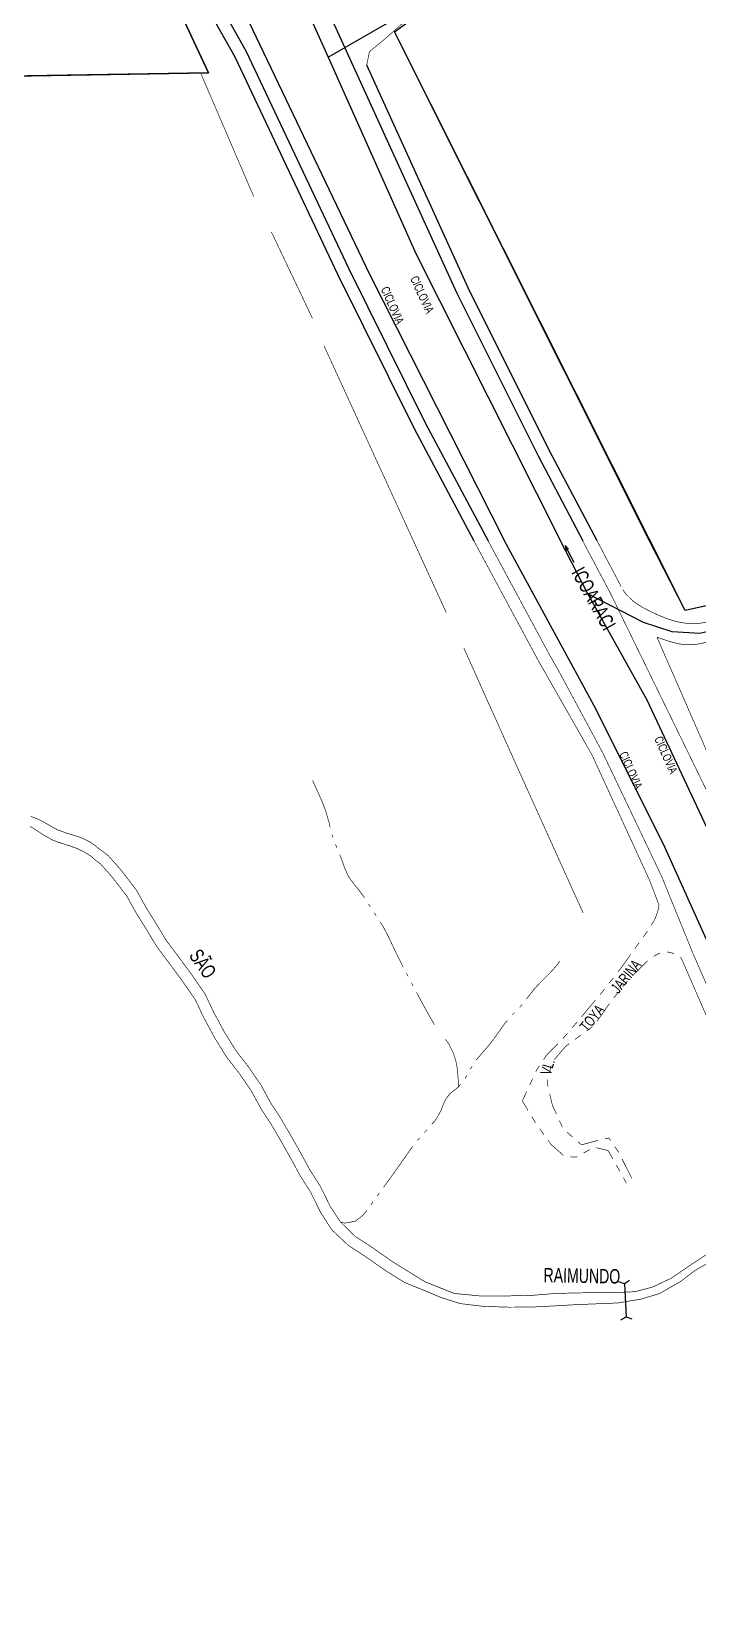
# Model space of a CAD drawing. Extents: x 204256 to 207861, y 4845615 to 4848347.
# Drawn here: x 206937.7 to 207123, y 4846515.7 to 4846949.9 of the extents above; entities that cross this region are included whole.
import ezdxf

# ---------------------------------------------------------------- set-up
doc = ezdxf.new("R2010")
doc.units = 0
doc.header["$LTSCALE"] = 1.5
doc.header["$MEASUREMENT"] = 0
for name, pattern in [('PHANTOMX2', [5, 2.5, -0.5, 0.5, -0.5, 0.5, -0.5]), ('TRACO_05', [11, 7, -1, 0.5, -1, 0.5, -1]), ('TRACO_25', [8, 3, -1, 1, -1, 1, -1])]:
    doc.linetypes.add(name, pattern=pattern)
for name, color, linetype in [('CD-MALHA-LOTES', 40, 'CONTINUOUS'), ('HD-CURSO-PERENE', 170, 'CONTINUOUS'), ('HD-TXT-CANAIS', 7, 'CONTINUOUS'), ('HD-TXT-PERENE', 170, 'CONTINUOUS'), ('HD-VALAS-DRENOS', 170, 'TRACO_05'), ('RU-QUADRAS', 210, 'CONTINUOUS'), ('SV-EIXO-ROD-ESTR', 7, 'CONTINUOUS'), ('SV-EIXO-RUA-N-PAV', 6, 'CONTINUOUS'), ('SV-EST-MUNIC-PAV', 20, 'CONTINUOUS'), ('SV-ESTIVAS', 7, 'CONTINUOUS'), ('SV-RUA-NAO-PAV-S-GUIA-C-GUIA', 7, 'PHANTOMX2'), ('SV-TXT-MUNIC-PAV', 7, 'CONTINUOUS'), ('SV-TXT-RUA-N-PAV-S-GUIA-C-GUIA', 7, 'CONTINUOUS')]:
    doc.layers.add(name, color=color, linetype=linetype)
doc.styles.add('ARIAL', font='ARIAL.TTF')

# ---------------------------------------------------------------- blocks, each defined once
blk = doc.blocks.new('COD048', base_point=(205798.52355, 4849086.245283))
at = {"layer": 'SV-TXT-MUNIC-PAV'}
blk.add_line((205799.856884, 4849085.845283), (205801.190217, 4849086.245283), dxfattribs=at)
blk.add_lwpolyline([(205795.856884, 4849086.245283), (205801.190217, 4849086.245283), (205799.856884, 4849086.645283)], dxfattribs=at)
blk = doc.blocks.new('COD045', base_point=(205626.62, 4847530.37))
at = {"layer": 'SV-ESTIVAS'}
blk.add_lwpolyline([(205627.368538, 4847528.872924), (205626.62, 4847530.37), (205627.368538, 4847531.872924)], dxfattribs=at)

msp = doc.modelspace()

# ---------------------------------------------------------------- linework, layer by layer
at = {"layer": 'CD-MALHA-LOTES', "linetype": 'Continuous'}
for p, q in [((207038.48, 4846949.75), (207155.07, 4847034.69)), ((207109.27, 4846808.4), (207038.48, 4846949.75)), ((207119.2, 4846789.07), (207109.27, 4846808.4)), ((207133.47, 4846792.19), (207119.2, 4846789.07))]:
    msp.add_line(p, q, dxfattribs=at)
at = {"layer": 'CD-MALHA-LOTES'}
msp.add_lwpolyline([(206882.95, 4846936.64), (206986.84, 4846938.37), (206919.83, 4847081.46)], dxfattribs=at)
at = {"layer": 'HD-CURSO-PERENE', "const_width": 0.18}
for points in [[(206937.5, 4846731.87), (206939.62, 4846731.02), (206940.96, 4846730.36), (206943.28, 4846729.01), (206944.73, 4846728.21), (206947.53, 4846727.17), (206948.98, 4846726.74), (206950.47, 4846726.28), (206951.89, 4846725.76), (206954.24, 4846724.57), (206955.44, 4846723.66)], [(206955.44, 4846719.72), (206954.31, 4846720.73), (206952.66, 4846721.83), (206949.95, 4846723.09), (206948.53, 4846723.59), (206946.47, 4846724.24), (206945.04, 4846724.71), (206943.42, 4846725.35), (206940.81, 4846726.81), (206939.13, 4846727.98), (206937.25, 4846729.11)], [(206955.44, 4846723.66), (206959.08, 4846720.89), (206962.63, 4846716.86), (206966.85, 4846711.36), (206969.53, 4846706.52), (206972.19, 4846702.25), (206975.1, 4846697.43), (206978.42, 4846693), (206981.98, 4846688.2), (206985.96, 4846682.43), (206988.21, 4846677.63), (206991.26, 4846671.96), (206994.46, 4846666.8), (206997.88, 4846662.39), (207001.46, 4846657.18), (207004.1, 4846652.3), (207006.86, 4846648.08), (207009.58, 4846643.45), (207012.27, 4846638.69), (207015.01, 4846633.66), (207017.96, 4846629.02), (207020.69, 4846623.45), (207023.57, 4846619.12), (207027.59, 4846615.2), (207032.13, 4846612.24), (207037.94, 4846608.18), (207046.91, 4846602.62), (207055.08, 4846599.35), (207062.67, 4846598.61), (207070.32, 4846598.67), (207076.98, 4846598.84), (207083.33, 4846599.35), (207088.79, 4846599.48), (207094.58, 4846599.6), (207100.07, 4846599.57), (207105.31, 4846599.84), (207110.2, 4846601.13), (207115.34, 4846603.57), (207120.57, 4846607.15), (207125.65, 4846610.49)], [(207127.32, 4846608.82), (207121.88, 4846605.68), (207117.9, 4846602.64), (207112.12, 4846599.32), (207106.86, 4846597.75), (207100.48, 4846596.7), (207094.71, 4846596.47), (207088.7, 4846596.22), (207082.38, 4846595.86), (207076.37, 4846595.56), (207070.28, 4846595.53), (207063.26, 4846595.75), (207056.78, 4846596.52), (207051.47, 4846598.21), (207046.54, 4846600.27), (207041.34, 4846602.38), (207036.22, 4846605.57), (207030.38, 4846609.64), (207025.64, 4846612.73), (207021.12, 4846616.99), (207017.96, 4846621.9), (207015.22, 4846627.48), (207012.3, 4846632.07), (207009.53, 4846637.17), (207006.86, 4846641.88), (207004.2, 4846646.43), (207001.41, 4846650.7), (206998.78, 4846655.54), (206995.35, 4846660.54), (206991.88, 4846665.01), (206988.55, 4846670.39), (206985.41, 4846676.22), (206983.23, 4846680.87), (206979.43, 4846686.37), (206975.91, 4846691.13), (206972.5, 4846695.67), (206969.52, 4846700.61), (206966.83, 4846704.94), (206964.22, 4846709.64), (206960.21, 4846714.87), (206956.94, 4846718.58), (206955.44, 4846719.72)]]:
    msp.add_lwpolyline(points, dxfattribs=at)
at = {"layer": 'HD-VALAS-DRENOS', "const_width": 0.18}
for points in [[(206984.79, 4846938.04), (206999.44, 4846903.96)], [(207004.33, 4846894.15), (207015.72, 4846870.17)], [(207018.98, 4846862.45), (207043.74, 4846808.4)], [(207043.74, 4846808.4), (207052.89, 4846788.43)], [(207090.88, 4846705.03), (207074.4, 4846741.5), (207062.94, 4846767.04), (207057.78, 4846778.58)], [(207015.73, 4846741.89), (207016.56, 4846740.07)], [(207016.56, 4846740.07), (207016.97, 4846739.16)], [(207016.97, 4846739.16), (207017.39, 4846738.25)], [(207017.39, 4846738.25), (207017.59, 4846737.79)], [(207017.59, 4846737.79), (207018.19, 4846736.42)], [(207018.19, 4846736.42), (207018.46, 4846735.8)], [(207018.46, 4846735.8), (207018.95, 4846734.57)], [(207018.95, 4846734.57), (207019.01, 4846734.41)], [(207019.01, 4846734.41), (207019.29, 4846733.63)], [(207019.29, 4846733.63), (207019.52, 4846733)], [(207019.52, 4846733), (207020.15, 4846730.75)], [(207020.15, 4846730.75), (207020.33, 4846730.15)], [(207020.33, 4846730.15), (207020.64, 4846728.81)], [(207021.13, 4846726.88), (207021.42, 4846725.92)], [(207022.14, 4846724.05), (207022.51, 4846723.13)], [(207023.29, 4846721.28), (207023.99, 4846719.41)], [(207023.99, 4846719.41), (207024.13, 4846719.04)], [(207024.13, 4846719.04), (207024.33, 4846718.47)], [(207024.33, 4846718.47), (207024.62, 4846717.61)], [(207024.62, 4846717.61), (207025.48, 4846715.7)], [(207025.48, 4846715.7), (207025.73, 4846715.14)], [(207025.73, 4846715.14), (207027.14, 4846713.22)], [(207027.14, 4846713.22), (207027.5, 4846712.73)], [(207027.5, 4846712.73), (207028.4, 4846711.66)], [(207028.4, 4846711.66), (207028.47, 4846711.58)], [(207028.47, 4846711.58), (207029.6, 4846710.07)], [(207029.6, 4846710.07), (207029.96, 4846709.59)], [(207029.96, 4846709.59), (207030.18, 4846709.25)], [(207031.25, 4846707.56), (207031.57, 4846707.06)], [(207031.57, 4846707.06), (207031.79, 4846706.72)], [(207032.88, 4846705.04), (207032.99, 4846704.86)], [(207032.99, 4846704.86), (207033.43, 4846704.21)], [(207034.52, 4846702.53), (207035.06, 4846701.69)], [(207035.06, 4846701.69), (207035.35, 4846701.24)], [(207035.35, 4846701.24), (207036.5, 4846699.06)], [(207036.5, 4846699.06), (207036.75, 4846698.59)], [(207036.75, 4846698.59), (207037.38, 4846697.26)], [(207037.38, 4846697.26), (207037.39, 4846697.23)], [(207037.39, 4846697.23), (207037.8, 4846696.35)], [(207037.8, 4846696.35), (207038.03, 4846695.87)], [(207038.03, 4846695.87), (207038.66, 4846694.55)], [(207038.66, 4846694.55), (207038.83, 4846694.18)], [(207038.83, 4846694.18), (207039.09, 4846693.65)], [(207039.09, 4846693.65), (207039.49, 4846692.84)], [(207039.49, 4846692.84), (207040.44, 4846690.97)], [(207040.44, 4846690.97), (207040.74, 4846690.36)], [(207040.74, 4846690.36), (207040.89, 4846690.07)], [(207041.8, 4846688.3), (207042.12, 4846687.69)], [(207081.49, 4846688.19), (207079.72, 4846686.44)], [(207081.84, 4846688.56), (207081.49, 4846688.19)], [(207082.52, 4846689.28), (207081.84, 4846688.56)], [(207083.5, 4846690.42), (207082.52, 4846689.29)], [(207082.52, 4846689.29), (207082.52, 4846689.28)], [(207083.8, 4846690.83), (207083.5, 4846690.42)], [(207084.39, 4846691.63), (207083.8, 4846690.83)], [(207042.12, 4846687.69), (207042.26, 4846687.41)], [(207043.19, 4846685.64), (207043.51, 4846685.03)], [(207043.51, 4846685.03), (207043.66, 4846684.75)], [(207077.65, 4846684.26), (207077.09, 4846683.64)], [(207078.62, 4846685.33), (207077.65, 4846684.26)], [(207079.01, 4846685.73), (207078.62, 4846685.33)], [(207079.67, 4846686.39), (207079.01, 4846685.73)], [(207079.72, 4846686.44), (207079.67, 4846686.39)], [(207044.6, 4846682.98), (207045.04, 4846682.16)], [(207045.04, 4846682.16), (207046.02, 4846680.35)], [(207046.02, 4846680.35), (207046.44, 4846679.58)], [(207046.44, 4846679.58), (207047.47, 4846677.72)], [(207073.92, 4846679.57), (207073.25, 4846678.82)], [(207075.27, 4846681.25), (207075.17, 4846681.12)], [(207075.78, 4846681.92), (207075.27, 4846681.25)], [(207077.09, 4846683.64), (207075.78, 4846681.92)], [(207047.47, 4846677.72), (207047.89, 4846676.96)], [(207047.89, 4846676.96), (207048.45, 4846675.98)], [(207048.45, 4846675.98), (207048.64, 4846675.66)], [(207048.64, 4846675.66), (207048.95, 4846675.11)], [(207048.95, 4846675.11), (207049.39, 4846674.36)], [(207069.84, 4846675.17), (207069.2, 4846674.41)], [(207071.71, 4846677.22), (207071.17, 4846676.67)], [(207071.87, 4846677.38), (207071.71, 4846677.22)], [(207049.39, 4846674.36), (207049.45, 4846674.25)], [(207049.45, 4846674.25), (207049.62, 4846673.96)], [(207067.44, 4846671.93), (207066.29, 4846670.34)], [(207067.46, 4846671.96), (207067.44, 4846671.93)], [(207068.3, 4846673.17), (207067.46, 4846671.96)], [(207068.61, 4846673.6), (207068.3, 4846673.17)], [(207069.18, 4846674.38), (207068.61, 4846673.6)], [(207069.2, 4846674.41), (207069.18, 4846674.38)], [(207052.66, 4846669.89), (207052.63, 4846669.93)], [(207053.23, 4846669.13), (207052.66, 4846669.89)], [(207053.56, 4846668.68), (207053.23, 4846669.13)], [(207053.76, 4846668.29), (207053.56, 4846668.68)], [(207054.9, 4846666.02), (207053.76, 4846668.29)], [(207063.14, 4846666.46), (207062.51, 4846665.73)], [(207064.18, 4846667.66), (207063.14, 4846666.46)], [(207064.44, 4846667.98), (207064.18, 4846667.66)], [(207065.13, 4846668.82), (207064.44, 4846667.98)], [(207065.69, 4846669.54), (207065.13, 4846668.82)], [(207066.05, 4846670.01), (207065.69, 4846669.54)], [(207066.29, 4846670.34), (207066.05, 4846670.01)], [(207055.03, 4846665.57), (207054.9, 4846666.02)], [(207055.58, 4846663.74), (207055.03, 4846665.57)], [(207055.59, 4846663.65), (207055.58, 4846663.74)], [(207055.86, 4846662.26), (207055.59, 4846663.65)], [(207055.93, 4846661.68), (207055.86, 4846662.26)], [(207060.08, 4846662.51), (207059.56, 4846661.66)], [(207061.54, 4846664.58), (207061.21, 4846664.16)], [(207061.84, 4846664.94), (207061.54, 4846664.58)], [(207062.51, 4846665.73), (207061.84, 4846664.94)], [(207056.15, 4846659.69), (207055.93, 4846661.68)], [(207056.19, 4846658.7), (207056.15, 4846659.69)], [(207056.26, 4846656.7), (207056.19, 4846658.7)], [(207058.59, 4846659.91), (207058.09, 4846659.05)], [(207053.89, 4846654.82), (207052.69, 4846653.22)], [(207055.07, 4846655.75), (207053.89, 4846654.82)], [(207053.89, 4846654.82), (207053.89, 4846654.82)], [(207055.46, 4846656.06), (207055.07, 4846655.75)], [(207056.26, 4846656.7), (207055.46, 4846656.06)], [(207056.87, 4846657.47), (207056.26, 4846656.7)], [(207051.46, 4846650.27), (207050.61, 4846648.68)], [(207051.53, 4846650.46), (207051.46, 4846650.27)], [(207052, 4846651.71), (207051.53, 4846650.46)], [(207052.27, 4846652.32), (207052, 4846651.71)], [(207052.6, 4846653.09), (207052.27, 4846652.32)], [(207052.69, 4846653.22), (207052.6, 4846653.09)], [(207047.5, 4846644.8), (207046.86, 4846644.1)], [(207049.38, 4846646.88), (207048.84, 4846646.28)], [(207049.5, 4846647.03), (207049.38, 4846646.88)], [(207050.29, 4846648.07), (207049.5, 4846647.03)], [(207050.61, 4846648.68), (207050.29, 4846648.07)], [(207043.61, 4846640.23), (207043.01, 4846639.43)], [(207045.49, 4846642.57), (207044.84, 4846641.81)], [(207046.86, 4846644.1), (207046.82, 4846644.06)], [(207040.71, 4846636.16), (207040.32, 4846635.61)], [(207041.85, 4846637.81), (207040.71, 4846636.16)], [(207042.42, 4846638.62), (207041.85, 4846637.81)], [(207042.72, 4846639.04), (207042.42, 4846638.62)], [(207043.01, 4846639.43), (207042.72, 4846639.04)], [(207038.59, 4846633.15), (207037.24, 4846631.27)], [(207038.98, 4846633.71), (207038.59, 4846633.15)], [(207039.46, 4846634.37), (207038.98, 4846633.71)], [(207039.56, 4846634.52), (207039.46, 4846634.37)], [(207040.32, 4846635.61), (207039.56, 4846634.52)], [(207034.29, 4846627.23), (207033.7, 4846626.42)], [(207036.95, 4846630.87), (207035.47, 4846628.84)], [(207037.24, 4846631.27), (207036.95, 4846630.87)], [(207032.54, 4846624.79), (207031.97, 4846623.97)], [(207024.04, 4846619.02), (207023.57, 4846619.12)], [(207024.73, 4846618.88), (207024.04, 4846619.02)], [(207025.02, 4846618.93), (207024.73, 4846618.88)], [(207027.59, 4846619.39), (207025.02, 4846618.93)], [(207027.9, 4846619.63), (207027.59, 4846619.39)], [(207029.54, 4846620.87), (207027.9, 4846619.63)], [(207030.16, 4846621.58), (207029.54, 4846620.87)], [(207030.54, 4846622.02), (207030.16, 4846621.58)], [(207030.79, 4846622.35), (207030.54, 4846622.02)]]:
    msp.add_lwpolyline(points, dxfattribs=at)
at = {"layer": 'RU-QUADRAS', "color": 6, "linetype": 'Continuous'}
msp.add_lwpolyline([(206919.83, 4847081.46), (206986.84, 4846938.37), (206874.77, 4846936.51), (206415.65, 4846923.26), (206414.67, 4846924.04), (205754.49, 4846904.06)], dxfattribs=at)
msp.add_lwpolyline([(207038.48, 4846949.75), (207179.89, 4847052.77), (207230.56, 4846951.88), (207149.08, 4846808.4), (207144.39, 4846800.81), (207133.47, 4846792.19), (207119.2, 4846789.07)], close=True, dxfattribs=at)
at = {"layer": 'SV-EIXO-ROD-ESTR'}
for points in [[(206955.45, 4847094.82), (206973.92, 4847052.6), (206993.44, 4847007.96), (206997.82, 4846997.95), (207012.04, 4846960.64), (207020.05, 4846942.74), (207044.46, 4846888.23), (207084.6, 4846808.4)], [(206955.45, 4847044.14), (206992.93, 4846963.3), (207031.58, 4846882.46), (207069.05, 4846808.4)], [(207238.65, 4846247.63), (207236.02, 4846281.25), (207233.38, 4846315.52), (207232.72, 4846328.04), (207226.96, 4846384.56), (207222.34, 4846437.12), (207217.07, 4846471.73), (207210.15, 4846500.56), (207202.24, 4846527.59), (207191.36, 4846553.95), (207177.85, 4846583.45), (207162.03, 4846617.72), (207144.57, 4846655.95), (207132.7, 4846679.51), (207125.12, 4846697.64), (207113.59, 4846723.34), (207094.48, 4846761.57), (207069.05, 4846808.4)], [(207253.48, 4846248.45), (207250.52, 4846285.69), (207247.88, 4846315.85), (207243.6, 4846361.66), (207238.98, 4846424.11), (207233.71, 4846461.68), (207228.11, 4846493.81), (207218.55, 4846523.8), (207211.96, 4846542.42), (207198.78, 4846573.06), (207179.66, 4846613.93), (207165.82, 4846644.58), (207156.93, 4846661.88), (207140.45, 4846696.48), (207124.49, 4846730.29), (207108.64, 4846764.15), (207092.22, 4846793.68), (207084.6, 4846808.4)], [(207149.01, 4846794.45), (207134.88, 4846786.48), (207128.97, 4846783.91), (207123.31, 4846782.63), (207115.6, 4846783.14), (207107.64, 4846785.71), (207092.22, 4846793.68)]]:
    msp.add_lwpolyline(points, dxfattribs=at)
at = {"layer": 'SV-EIXO-RUA-N-PAV'}
msp.add_lwpolyline([(207020.05, 4846942.74), (207035.99, 4846951.89), (207109.47, 4847007.15), (207180.43, 4847058.3), (207182.96, 4847060.12), (207301.3, 4847146.85), (207306.71, 4847148.27), (207313.26, 4847147.99), (207336.47, 4847121.03)], dxfattribs=at)
at = {"layer": 'SV-EST-MUNIC-PAV'}
for points in [[(206955.45, 4847103.85), (206959.78, 4847093.78), (206978.89, 4847048.78), (206991.32, 4847019.51), (206997.89, 4847004.76), (207008, 4846982.07), (207027.6, 4846939.01), (207055.82, 4846877.14), (207078.38, 4846831.96), (207090.79, 4846808.4)], [(206955.45, 4847030.46), (206986.95, 4846962.85), (206997.27, 4846944.44), (207025.8, 4846883.94), (207047.05, 4846841.17), (207064.49, 4846808.4)], [(206955.45, 4847022.41), (206983.83, 4846961.26), (206994.15, 4846942.84), (207022.65, 4846882.41), (207043.94, 4846839.57), (207060.53, 4846808.4)], [(207094.74, 4846808.4), (207081.49, 4846833.56), (207058.98, 4846878.64), (207030.78, 4846940.46)]]:
    msp.add_lwpolyline(points, dxfattribs=at)
at = {"layer": 'SV-EST-MUNIC-PAV', "linetype": 'TRACO_25', "const_width": 0.18, "flags": 128}
for points in [[(207060.53, 4846808.4), (207078.48, 4846775.04), (207083.05, 4846767), (207093.36, 4846748.9), (207109.4, 4846713.94), (207111.95, 4846707.2)], [(207101.46, 4846795.64), (207094.74, 4846808.4)], [(207111.39, 4846781.58), (207117.78, 4846766.95), (207125.89, 4846748.37)], [(207118.17, 4846692.38), (207129.84, 4846665.62), (207146.29, 4846631.44), (207160.61, 4846600.49), (207173.86, 4846573.63), (207182.82, 4846553.21), (207190.72, 4846534.04), (207196.14, 4846519.34), (207200.58, 4846504.59), (207204.24, 4846491.89), (207208.27, 4846474.96), (207210.84, 4846460.86), (207213.41, 4846440.86), (207215.33, 4846422.48), (207217.96, 4846394.55), (207224.78, 4846307.01), (207229.35, 4846250.86), (207230.64, 4846234.83), (207239.63, 4846131.09), (207250.79, 4845990.79), (207256.86, 4845924.03), (207261.56, 4845865.34), (207266.53, 4845811.51), (207271.48, 4845755.98), (207272.32, 4845737.58)]]:
    msp.add_lwpolyline(points, dxfattribs=at)
at = {"layer": 'SV-EST-MUNIC-PAV', "const_width": 0.18}
for points in [[(207064.49, 4846808.4), (207081.54, 4846776.73)], [(207134.25, 4846789.26), (207132.95, 4846788.52), (207131.61, 4846787.85), (207130.23, 4846787.25), (207128.81, 4846786.73), (207126.01, 4846785.94), (207124.53, 4846785.66), (207123.04, 4846785.47), (207121.54, 4846785.4), (207119.61, 4846785.48), (207118.11, 4846785.68), (207116.64, 4846785.99), (207114.28, 4846786.71), (207111.51, 4846787.85), (207110.14, 4846788.49), (207108.62, 4846789.24), (207107.29, 4846789.94), (207104.9, 4846791.5), (207102.77, 4846793.56), (207101.9, 4846794.82)], [(207130.27, 4846781.88), (207127.43, 4846780.93), (207125.45, 4846780.36), (207123.98, 4846779.95), (207122.5, 4846779.66), (207121, 4846779.51), (207118.44, 4846779.62), (207116.96, 4846779.89), (207115.37, 4846780.29), (207113.93, 4846780.74), (207111.39, 4846781.58)], [(207081.54, 4846776.73), (207084.11, 4846772.23)], [(207084.11, 4846772.23), (207096.32, 4846749.52)], [(207096.32, 4846749.52), (207112.63, 4846715.29)], [(207112.63, 4846715.29), (207121.38, 4846693.78)], [(207121.38, 4846693.78), (207133.02, 4846667.08)]]:
    msp.add_lwpolyline(points, dxfattribs=at)
at = {"layer": 'SV-EST-MUNIC-PAV', "linetype": 'Continuous', "const_width": 0.18, "flags": 128}
msp.add_lwpolyline([(207090.82, 4846808.25), (207098.36, 4846794.01), (207129.62, 4846729.91), (207146.83, 4846693.95), (207162.75, 4846661.28), (207186.19, 4846608.89), (207199.03, 4846580.47), (207209.05, 4846558.76), (207216.35, 4846541.12), (207222.48, 4846523.27), (207228.06, 4846504.12), (207231.92, 4846490.22), (207235.73, 4846472.53), (207238.85, 4846455.06), (207241.43, 4846438.73), (207243.67, 4846423.22), (207245.17, 4846407.14), (207247.05, 4846387.07), (207248.5, 4846367.75), (207249.86, 4846354.16), (207251.47, 4846336.37), (207253.17, 4846313.55), (207254.83, 4846298.23), (207259.56, 4846245.21)], dxfattribs=at)
at = {"layer": 'SV-ESTIVAS'}
msp.add_lwpolyline([(207102.34, 4846602.05), (207102.82, 4846592.88)], dxfattribs=at)
at = {"layer": 'SV-RUA-NAO-PAV-S-GUIA-C-GUIA', "linetype": 'TRACO_25', "const_width": 0.18, "flags": 128}
msp.add_lwpolyline([(207030.78, 4846940.46), (207031.55, 4846944.24), (207035.61, 4846947.58), (207040.18, 4846951.61), (207047.67, 4846957.52), (207106.04, 4847001.84), (207154.72, 4847037.34), (207178.74, 4847053.12), (207180.07, 4847053.32), (207181.84, 4847052.77), (207183.04, 4847050.58), (207193.87, 4847027.75), (207208.49, 4846998.82), (207221.44, 4846973.53), (207227.16, 4846961.28), (207230.5, 4846954.46), (207232.13, 4846951.64), (207232.45, 4846947.28)], dxfattribs=at)
at = {"layer": 'SV-RUA-NAO-PAV-S-GUIA-C-GUIA', "const_width": 0.18}
for points in [[(207111.67, 4846705.69), (207111.21, 4846704.3)], [(207111.77, 4846706.22), (207111.67, 4846705.69)], [(207111.95, 4846707.2), (207111.77, 4846706.22)], [(207110.48, 4846702.7), (207109.82, 4846701.65)], [(207110.8, 4846703.39), (207110.48, 4846702.7)], [(207111.2, 4846704.26), (207110.8, 4846703.39)], [(207111.21, 4846704.3), (207111.2, 4846704.26)], [(207106.4, 4846696.73), (207105.24, 4846695.1)], [(207108.02, 4846698.94), (207107.57, 4846698.34)], [(207108.16, 4846699.15), (207108.02, 4846698.94)], [(207108.75, 4846699.96), (207108.16, 4846699.15)], [(207104.08, 4846693.47), (207101.76, 4846690.21)], [(207110.44, 4846692.93), (207111.3, 4846693.43)], [(207111.3, 4846693.43), (207111.71, 4846693.68)], [(207111.71, 4846693.68), (207112.22, 4846693.77)], [(207114.19, 4846694.12), (207114.5, 4846694.18)], [(207114.5, 4846694.18), (207115.17, 4846694.01)], [(207115.17, 4846694.01), (207115.99, 4846693.8)], [(207115.99, 4846693.8), (207116.12, 4846693.73)], [(207117.82, 4846692.68), (207118.17, 4846692.38)], [(207101.61, 4846689.99), (207100.54, 4846688.62)], [(207101.76, 4846690.21), (207101.61, 4846689.99)], [(207104.54, 4846687.55), (207107.38, 4846690.37)], [(207107.38, 4846690.37), (207107.63, 4846690.61)], [(207107.63, 4846690.61), (207108.1, 4846691.06)], [(207108.1, 4846691.06), (207108.74, 4846691.66)], [(207108.74, 4846691.66), (207108.83, 4846691.74)], [(207096.82, 4846683.85), (207095.57, 4846682.35)], [(207096.85, 4846683.89), (207096.82, 4846683.85)], [(207099.31, 4846687.04), (207098.08, 4846685.47)], [(207101.9, 4846684.55), (207103.17, 4846686.1)], [(207094.29, 4846680.81), (207090.46, 4846676.2)], [(207094.74, 4846674.93), (207098.18, 4846679.85)], [(207099.38, 4846681.44), (207100.64, 4846683)], [(207086.56, 4846671.64), (207085.26, 4846670.12)], [(207089.17, 4846674.67), (207087.86, 4846673.16)], [(207088.61, 4846669.88), (207090.22, 4846671.07)], [(207091.83, 4846672.25), (207093.45, 4846673.44)], [(207083.85, 4846668.7), (207081.03, 4846665.87)], [(207082.9, 4846664.35), (207085.52, 4846667.37)], [(207085.52, 4846667.37), (207086.07, 4846668.01)], [(207086.07, 4846668.01), (207087, 4846668.7)], [(207078.75, 4846662.59), (207078.19, 4846661.76)], [(207080.81, 4846665.64), (207079.87, 4846664.24)], [(207081.03, 4846665.87), (207080.81, 4846665.64)], [(207081.54, 4846660.68), (207082, 4846662.63)], [(207076.89, 4846659.05), (207076.06, 4846657.24)], [(207078.01, 4846661.49), (207077.73, 4846660.87)], [(207078.19, 4846661.76), (207078.01, 4846661.49)], [(207080.88, 4846657.93), (207081.07, 4846658.73)], [(207080.92, 4846657.76), (207080.88, 4846657.93)], [(207081.15, 4846656.79), (207080.92, 4846657.76)], [(207074.36, 4846653.62), (207073.99, 4846652.84)], [(207075.21, 4846655.42), (207074.36, 4846653.62)], [(207082.32, 4846651.7), (207081.6, 4846654.84)], [(207073.99, 4846652.84), (207075.6, 4846650.15)], [(207082.64, 4846650.99), (207082.32, 4846651.7)], [(207083.47, 4846649.17), (207082.64, 4846650.99)], [(207076.64, 4846648.44), (207077.67, 4846646.72)], [(207078.83, 4846645.09), (207080, 4846643.47)], [(207085.12, 4846645.53), (207084.29, 4846647.35)], [(207081.17, 4846641.85), (207081.76, 4846641.04)], [(207081.76, 4846641.04), (207081.99, 4846640.72)], [(207081.99, 4846640.72), (207085.42, 4846637.65)], [(207087.98, 4846642.77), (207086.48, 4846644.1)], [(207090.42, 4846640.61), (207089.48, 4846641.45)], [(207091.13, 4846640.81), (207090.42, 4846640.61)], [(207094.99, 4846641.86), (207091.13, 4846640.81)], [(207094.99, 4846641.86), (207094.99, 4846641.86)], [(207098.06, 4846642.52), (207096.95, 4846642.28)], [(207098.54, 4846641.8), (207098.06, 4846642.52)], [(207087.3, 4846637.3), (207088.3, 4846637.26)], [(207088.3, 4846637.26), (207089.09, 4846637.24)], [(207089.09, 4846637.24), (207089.27, 4846637.34)], [(207091.01, 4846638.34), (207092.75, 4846639.33)], [(207094.55, 4846639.82), (207097.47, 4846639.12)], [(207097.47, 4846639.12), (207097.85, 4846639.02)], [(207097.85, 4846639.02), (207099.13, 4846636.75)], [(207100.78, 4846638.51), (207099.67, 4846640.15)], [(207100.79, 4846638.5), (207100.78, 4846638.51)], [(207104.38, 4846631.35), (207101.69, 4846636.71)], [(207100.1, 4846635.01), (207101.08, 4846633.26)], [(207102.06, 4846631.52), (207102.55, 4846630.64)], [(207102.55, 4846630.64), (207102.91, 4846629.99)]]:
    msp.add_lwpolyline(points, dxfattribs=at)

# ---------------------------------------------------------------- block references
at = {"layer": 'SV-ESTIVAS'}
for p, rotation in [((207102.34, 4846602.05, 9.33), 97), ((207102.82, 4846592.88, 9.33), 275)]:
    msp.add_blockref('COD045', p, dxfattribs=dict(at, rotation=rotation))
at = {"layer": 'SV-TXT-MUNIC-PAV', "rotation": 118}
msp.add_blockref('COD048', (207087.12, 4846804.69), dxfattribs=at)

# ---------------------------------------------------------------- texts
at = {"layer": 'HD-TXT-CANAIS', "style": 'ARIAL', "width": 0.7}
msp.add_text('RAIMUNDO', height=4, rotation=359, dxfattribs=at).set_placement((207079.86, 4846602.45))
at = {"layer": 'HD-TXT-PERENE', "style": 'ARIAL', "width": 0.7}
for s, rotation, p in [('SÃO', 305, (206981.28, 4846693.15)), ('RAIMUNDO', 359, (207079.86, 4846602.45))]:
    msp.add_text(s, height=4, rotation=rotation, dxfattribs=at).set_placement(p)
at = {"layer": 'SV-TXT-MUNIC-PAV', "style": 'ARIAL', "width": 0.7}
for s, height, rotation, p in [('CICLOVIA', 2.4, 295, (207042.77, 4846881.23)), ('CICLOVIA', 2.4, 294, (207034.63, 4846878.31)), ('ICOARACI', 4, 299, (207087.49, 4846799.63)), ('CICLOVIA', 2.4, 294, (207110.57, 4846753.43)), ('CICLOVIA', 2.4, 294, (207100.84, 4846749.17))]:
    msp.add_text(s, height=height, rotation=rotation, dxfattribs=at).set_placement(p)
at = {"layer": 'SV-TXT-RUA-N-PAV-S-GUIA-C-GUIA', "style": 'ARIAL', "width": 0.7}
for s, rotation, p in [('TOYA       JARINA', 51, (207092.03, 4846671.78)), ('VL.', 73, (207081.8, 4846659.73))]:
    msp.add_text(s, height=3, rotation=rotation, dxfattribs=at).set_placement(p)

doc.saveas('drawing.dxf')
